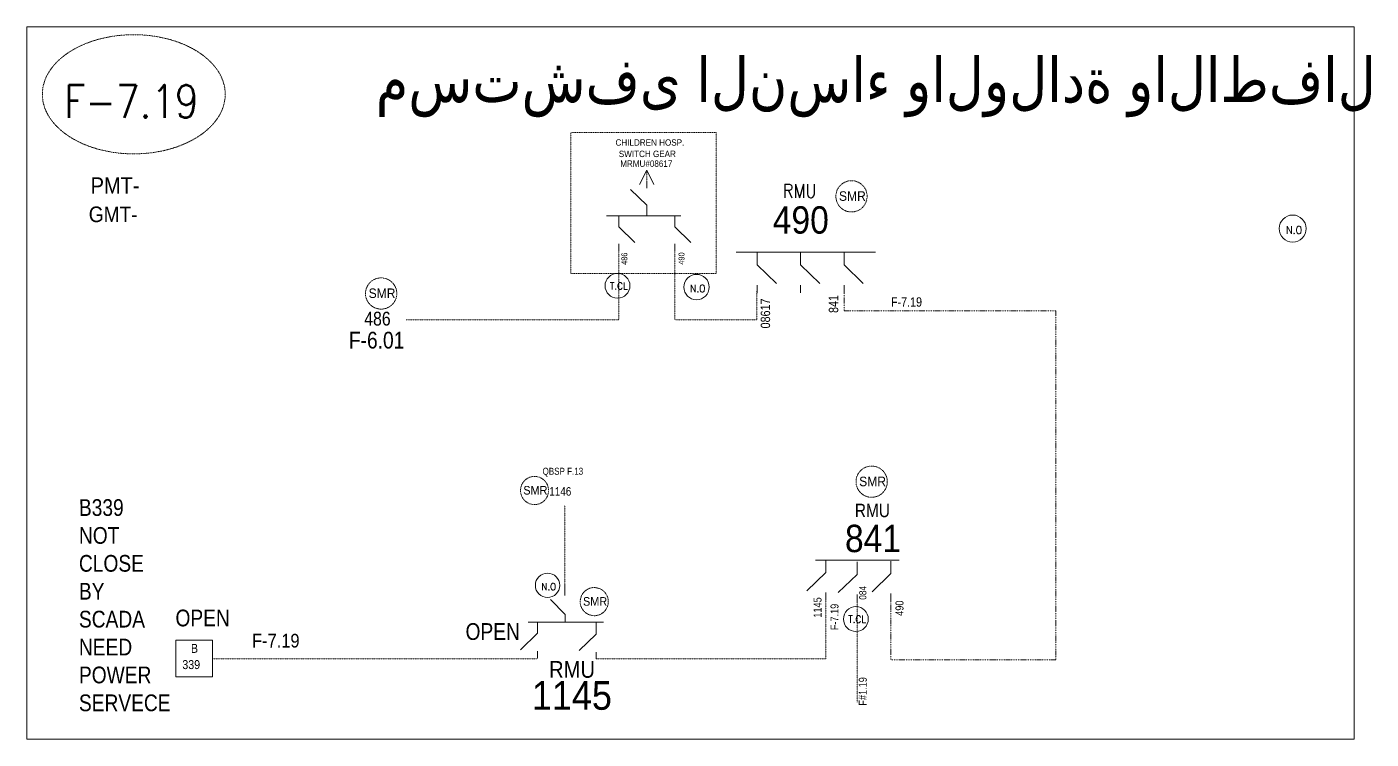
# Model space of a CAD drawing. Header units: metres. Extents: x 65984 to 144644, y -19036 to 23726.
# Drawn here: x 99607 to 100565, y 1771 to 2278 of the extents above; entities that cross this region are included whole.
import ezdxf
from ezdxf.enums import TextEntityAlignment as Align

# ---------------------------------------------------------------- set-up
doc = ezdxf.new("R2010")
doc.units = ezdxf.units.M
doc.header["$MEASUREMENT"] = 0
doc.linetypes.add('DGN Style 3', pattern=[0.013877, 0, -0.013877])
doc.linetypes.add('DGN Style 4', pattern=[1.6, 0.8, -0.4, 0, -0.4])
for name, color, linetype, lineweight in [('d_eos', 111, 'Continuous', 40), ('d_eos no', 121, 'Continuous', 40), ('d_switch', 95, 'Continuous', 40), ('d_tf no', 6, 'Continuous', 40), ('d_ug cable', 95, 'Continuous', 40), ('d_ug main line', 95, 'Continuous', 40), ('FDR  2  19', 172, 'Continuous', 40), ('FDR  4  02', 126, 'Continuous', 40), ('fedr no', 95, 'Continuous', 40), ('GRID STATION  04', 7, 'Continuous', 40), ('Level 37', 7, 'Continuous', 0), ('O H MAIN FEEDER', 4, 'Continuous', 100), ('SW N O', 114, 'Continuous', 30)]:
    doc.layers.add(name, color=color, linetype=linetype, lineweight=lineweight)
doc.styles.add('NASKHF', font='naskhf.shx', dxfattribs={"height": 8})
doc.styles.add('Style-Arial', font='arial.ttf')
doc.styles.add('Style-ENGINEERING', font='ENGINEERING.shx')
doc.styles.add('Style-msdefault', font='msdefault.shx')
doc.styles.add('Style-simplex', font='simplex.shx')
doc.styles.add('Style-STANDARD', font='STANDARD.shx')

# ---------------------------------------------------------------- blocks, each defined once
blk = doc.blocks.new('*U1271')
at = {"layer": 'd_eos', "color": 7, "linetype": 'Continuous', "lineweight": 13, "ltscale": 1.14735}
for p, q in [((-4.65, 11.34), (-11.44, 18.34)), ((0, 14.01), (0, -18.32)), ((-12.09, 11.34), (-14.91, 11.34)), ((0, 11.34), (-4.65, 11.34)), ((0, -0.8), (4.65, -0.8)), ((4.65, -0.8), (11.45, -7.81)), ((12.1, -0.8), (14.92, -0.8)), ((-4.65, -12.95), (-11.44, -5.95)), ((-12.09, -12.95), (-14.92, -12.95)), ((0, -12.95), (-4.65, -12.95))]:
    blk.add_line(p, q, dxfattribs=at)
blk = doc.blocks.new('*U3382')
at = {"layer": 'SW N O', "color": 3, "lineweight": 13}
blk.add_circle((0, 0), 16.8, dxfattribs=at)
at = {"layer": 'SW N O', "color": 3, "lineweight": 13, "insert": (1.7, -1.8), "char_height": 9.6, "attachment_point": 5, "line_spacing_factor": 0.6, "style": 'Style-STANDARD'}
blk.add_mtext('N.O', dxfattribs=at)
blk = doc.blocks.new('*U3900')
at = {"layer": 'SW N O', "color": 1, "lineweight": 13, "ltscale": 0.426762}
blk.add_circle((0, 0), 16.8, dxfattribs=at)
at = {"layer": 'SW N O', "color": 1, "lineweight": 13, "style": 'Style-STANDARD'}
blk.add_text('T.CL', height=9.6, dxfattribs=at).set_placement((1.7, -0.2), align=Align.MIDDLE_CENTER)
blk = doc.blocks.new('*U4041')
at = {"layer": 'd_eos', "color": 2, "linetype": 'Continuous', "lineweight": 13, "ltscale": 1.243946}
for p, q in [((-49.7, 14.53), (49.69, 14.54)), ((-34.6, 14.53), (-34.6, 5.47)), ((-3.7, 14.53), (-3.7, 5.47)), ((27.2, 14.54), (27.2, 5.47)), ((-34.6, 5.47), (-20.96, -7.77)), ((-3.7, 5.47), (9.94, -7.77)), ((27.2, 5.47), (40.84, -7.77)), ((-34.61, -9.04), (-34.61, -14.54)), ((-3.7, -9.03), (-3.7, -14.54)), ((27.2, -9.03), (27.2, -14.54))]:
    blk.add_line(p, q, dxfattribs=at)

msp = doc.modelspace()

# ---------------------------------------------------------------- linework, layer by layer
at = {"layer": 'd_eos', "color": 2, "linetype": 'Continuous', "lineweight": 13, "ltscale": 1.219067}
for p, q in [((100228.47, 1898.14), (100168.85, 1898.14)), ((100176.24, 1898.14), (100176.24, 1889.26)), ((100198.6, 1896.84), (100198.6, 1887.96)), ((100222.63, 1897.43), (100222.63, 1888.55)), ((100176.24, 1889.26), (100162.87, 1876.28)), ((100198.59, 1887.96), (100185.22, 1874.98)), ((100222.62, 1888.55), (100209.25, 1875.57)), ((100176.24, 1875.04), (100176.24, 1869.65)), ((100198.6, 1873.75), (100198.6, 1868.35)), ((100222.63, 1874.34), (100222.63, 1868.94))]:
    msp.add_line(p, q, dxfattribs=at)
at = {"layer": 'd_eos', "color": 2, "linetype": 'Continuous', "lineweight": 13, "ltscale": 1.097161}
for p, q in [((99990.39, 1881), (99990.39, 1873.01)), ((99990.65, 1859.34), (99990.65, 1854.48)), ((100017.88, 1854.05), (99964.21, 1854.05)), ((99970.87, 1854.05), (99970.87, 1846.06)), ((100012.62, 1853.41), (100012.62, 1845.42)), ((99970.87, 1846.06), (99958.84, 1834.37)), ((100012.61, 1845.42), (100000.58, 1833.74)), ((99970.87, 1833.26), (99970.87, 1828.41)), ((100012.62, 1832.63), (100012.61, 1827.77))]:
    msp.add_line(p, q, dxfattribs=at)
at = {"layer": 'd_eos', "color": 2, "linetype": 'Continuous', "lineweight": 13, "ltscale": 0.987445}
msp.add_line((99980.14, 1870.17), (99990.65, 1859.34), dxfattribs=at)
at = {"layer": 'd_ug cable', "color": 3, "linetype": 'DGN Style 3', "lineweight": 13}
for p, q in [((99990.39, 1937.29), (99990.39, 1878.18)), ((100198.6, 1868.93), (100198.6, 1797.06)), ((99970.87, 1827.82), (99739.19, 1827.82))]:
    msp.add_line(p, q, dxfattribs=at)
at = {"layer": 'd_ug cable', "color": 30, "linetype": 'DGN Style 3', "lineweight": 13, "flags": 128}
msp.add_lwpolyline([(100028.76, 2118.74), (100028.76, 2069.23), (99877.23, 2069.23)], dxfattribs=at)
at = {"layer": 'd_ug cable', "color": 60, "linetype": 'DGN Style 3', "lineweight": 13, "flags": 128}
msp.add_lwpolyline([(100068.64, 2118.74), (100068.64, 2069.23), (100127.06, 2069.23), (100127.06, 2090.46)], dxfattribs=at)
at = {"layer": 'd_ug cable', "color": 3, "linetype": 'DGN Style 3', "lineweight": 13, "flags": 128}
msp.add_lwpolyline([(100176.24, 1869.65), (100176.24, 1827.82), (100012.61, 1827.77)], dxfattribs=at)
at = {"layer": 'd_ug cable', "color": 2, "linetype": 'DGN Style 3', "lineweight": 13}
for centre, radius in [((100194.61, 2157.23), 11.13), ((99859.45, 2088.02), 11.13), ((100208.97, 1954.01), 11.13), ((99968.77, 1947.73), 10.01), ((100011.32, 1868.59), 10.01)]:
    msp.add_circle(centre, radius, dxfattribs=at)
at = {"layer": 'd_ug main line', "color": 60, "linetype": 'DGN Style 4', "lineweight": 13, "flags": 128}
msp.add_lwpolyline([(100222.63, 1868.94), (100222.63, 1827.08), (100340.29, 1827.08), (100340.29, 2075.59), (100189.27, 2075.59), (100189.27, 2088.4)], dxfattribs=at)
at = {"layer": 'FDR  2  19', "color": 60, "linetype": 'DGN Style 3', "lineweight": 13}
msp.add_line((100048.7, 2165.24), (100048.7, 2175.06), dxfattribs=at)
at = {"layer": 'FDR  2  19', "color": 60, "linetype": 'Continuous', "lineweight": 13, "flags": 128}
msp.add_lwpolyline([(100043.66, 2165.72), (100048.7, 2175.8), (100053.75, 2165.72)], dxfattribs=at)
at = {"layer": 'FDR  4  02', "color": 231, "linetype": 'DGN Style 3', "lineweight": 13, "flags": 128}
msp.add_lwpolyline([(100098.21, 2102.35), (99994.66, 2102.35), (99994.66, 2202.64), (100098.21, 2202.64)], close=True, dxfattribs=at)
at = {"layer": 'fedr no', "color": 82, "linetype": 'DGN Style 3', "lineweight": 13, "true_color": 0x1dc70e}
msp.add_ellipse((99683.21, 2229.9), major_axis=(65.15, 0), ratio=0.651175, dxfattribs=at)
at = {"layer": 'GRID STATION  04', "color": 3, "linetype": 'Continuous', "lineweight": 13, "ltscale": 1.112003, "flags": 128}
msp.add_lwpolyline([(99739.3, 1815), (99739.3, 1841.08), (99713.22, 1841.08), (99713.22, 1815)], close=True, dxfattribs=at)
at = {"layer": 'O H MAIN FEEDER', "color": 140, "linetype": 'Continuous', "lineweight": 13, "flags": 128}
msp.add_lwpolyline([(99607.04, 2277.89), (100552.67, 2277.89), (100552.67, 1770.7), (99607.04, 1770.7)], close=True, dxfattribs=at)

# ---------------------------------------------------------------- block references
at = {"layer": 'd_eos', "color": 7, "linetype": 'Continuous', "lineweight": 13, "ltscale": 1.14735, "extrusion": (0, 0, -1), "xscale": 1.641968990412013, "yscale": 1.641968990412013, "zscale": 1.641968990412013, "rotation": 90.00000000000004}
msp.add_blockref('*U1271', (-100050.02, 2143.23), dxfattribs=at)
at = {"layer": 'd_eos', "color": 2, "linetype": 'Continuous', "lineweight": 13, "ltscale": 1.243946}
msp.add_blockref('*U4041', (100162.07, 2102.93), dxfattribs=at)
at = {"layer": 'SW N O', "color": 3, "lineweight": 13, "rotation": 359.9999999999999}
for p, xscale, yscale, zscale in [((100508.97, 2134.26), 0.5737067800521246, 0.5737067800521246, 0.5737067800521246), ((99978.02, 1880.17), 0.5163361020469122, 0.5163361020469122, 0.5163361020469122)]:
    msp.add_blockref('*U3382', p, dxfattribs=dict(at, xscale=xscale, yscale=yscale, zscale=zscale))
at = {"layer": 'SW N O', "color": 1, "lineweight": 13, "xscale": 0.5273962254966671, "yscale": 0.5273962254966671, "zscale": 0.5273962254966671}
for p in [(100027.87, 2093.51), (100197.71, 1856.19)]:
    msp.add_blockref('*U3900', p, dxfattribs=at)
at = {"layer": 'SW N O', "color": 3, "lineweight": 13, "xscale": 0.537269126595132, "yscale": 0.537269126595132, "zscale": 0.537269126595132}
msp.add_blockref('*U3382', (100084.17, 2092.6), dxfattribs=at)

# ---------------------------------------------------------------- texts
at = {"layer": 'd_eos no', "color": 2, "linetype": 'Continuous', "lineweight": 13, "style": 'Style-Arial', "width": 0.88}
for s, height, p in [('مستشفى النساء والولادة والاطفال', 32.1785, (99855.72, 2256.48)), ('841', 19.487, (100189.96, 1923.32))]:
    msp.add_text(s, height=height, dxfattribs=at).set_placement(p, align=Align.TOP_LEFT)
at = {"layer": 'd_eos no', "color": 7, "linetype": 'Continuous', "lineweight": 13, "style": 'Style-Arial', "width": 0.88}
for s, height, p in [('PMT-', 11.584, (99652.48, 2170.74)), ('GMT-', 11.098, (99651.1, 2149.97))]:
    msp.add_text(s, height=height, dxfattribs=at).set_placement(p, align=Align.TOP_LEFT)
at = {"layer": 'd_eos no', "color": 121, "linetype": 'Continuous', "lineweight": 13, "style": 'Style-Arial', "width": 0.88}
msp.add_text('490', height=19.487, dxfattribs=at).set_placement((100138.5, 2150.14), align=Align.TOP_LEFT)
at = {"layer": 'd_eos no', "color": 2, "linetype": 'Continuous', "lineweight": 140, "ltscale": 0.91459, "style": 'Style-Arial', "width": 0.9}
msp.add_text('1145', height=20.399, dxfattribs=at).set_placement((99966.85, 1811.98), align=Align.TOP_LEFT)
at = {"layer": 'd_switch', "color": 7, "linetype": 'Continuous', "lineweight": 13, "width": 0.857143}
for s, height, style, p in [('486', 4.223, 'Style-ENGINEERING', (100030.66, 2108.42)), ('490', 4.223, 'Style-ENGINEERING', (100071.37, 2108.55)), ('08617', 6.684, 'Style-ENGINEERING', (100129.91, 2063.16)), ('841', 6.684, 'Style-ENGINEERING', (100178.45, 2074.16)), ('1145', 5.69, 'Style-msdefault', (100167.55, 1857.19))]:
    msp.add_text(s, height=height, rotation=90, dxfattribs=dict(at, style=style)).set_placement(p, align=Align.TOP_LEFT)
at = {"layer": 'd_switch', "color": 55, "linetype": 'Continuous', "lineweight": 13, "style": 'Style-ENGINEERING', "width": 0.857143}
msp.add_text('F-7.19', height=6.684, dxfattribs=at).set_placement((100222.73, 2078.65))
at = {"layer": 'd_switch', "color": 7, "linetype": 'Continuous', "lineweight": 13, "style": 'Style-msdefault', "width": 0.857143}
for s, height, p in [('084', 5.121, (100200.08, 1879.73)), ('490', 5.69, (100225.95, 1869.38))]:
    msp.add_text(s, height=height, rotation=90, dxfattribs=at).set_placement(p, align=Align.TOP_RIGHT)
at = {"layer": 'd_switch', "color": 55, "linetype": 'Continuous', "lineweight": 13, "style": 'Style-msdefault', "width": 0.857143}
msp.add_text('F-7.19', height=5.69, rotation=90, dxfattribs=at).set_placement((100179.65, 1848.23), align=Align.TOP_LEFT)
at = {"layer": 'd_switch', "color": 2, "linetype": 'Continuous', "lineweight": 13, "style": 'Style-msdefault', "width": 0.9}
msp.add_text('F-7.19', height=9.744, dxfattribs=at).set_placement((99767.45, 1845.67), align=Align.TOP_LEFT)
at = {"layer": 'd_switch', "color": 55, "linetype": 'Continuous', "lineweight": 13, "style": 'Style-msdefault', "width": 0.857143}
msp.add_text('F#1.19', height=5.69, rotation=90, dxfattribs=at).set_placement((100199.8, 1814.8), align=Align.TOP_RIGHT)
at = {"layer": 'd_tf no', "color": 60, "lineweight": 13, "style": 'Style-msdefault', "width": 0.945946}
for s, height, p in [('CHILDREN HOSP.', 4.5558, (100026.48, 2197.84)), ('SWITCH GEAR', 4.5558, (100028.82, 2189.73)), ('MRMU#08617', 4.556, (100029.8, 2182.78))]:
    msp.add_text(s, height=height, dxfattribs=at).set_placement(p, align=Align.TOP_LEFT)
at = {"layer": 'd_tf no', "color": 1, "linetype": 'Continuous', "lineweight": 40, "style": 'Style-msdefault', "width": 0.945946}
for height, p in [(6.799, (100185.7, 2160.82)), (6.799, (99850.54, 2091.61)), (6.799, (100200.06, 1957.6)), (6.119, (99960.75, 1950.97)), (6.119, (100003.3, 1871.82))]:
    msp.add_text('SMR', height=height, dxfattribs=at).set_placement(p, align=Align.TOP_LEFT)
at = {"layer": 'fedr no', "color": 6, "linetype": 'Continuous', "lineweight": 13, "style": 'Style-STANDARD', "width": 0.909091}
msp.add_text('F-7.19', height=23.668, dxfattribs=at).set_placement((99681.47, 2224.9), align=Align.MIDDLE_CENTER)
at = {"layer": 'GRID STATION  04', "color": 3, "linetype": 'Continuous', "lineweight": 13, "style": 'Style-msdefault', "width": 0.888889}
for s, height, p in [('B', 6.39, (99723.95, 1838.51)), ('339', 6.389, (99717.8, 1826.95))]:
    msp.add_text(s, height=height, dxfattribs=at).set_placement(p, align=Align.TOP_LEFT)
at = {"layer": 'Level 37', "color": 121, "linetype": 'Continuous', "lineweight": 13, "style": 'Style-simplex', "width": 0.854701}
msp.add_text('RMU', height=9.73, dxfattribs=at).set_placement((100157.73, 2161.09), align=Align.MIDDLE_CENTER)
at = {"layer": 'Level 37', "color": 55, "linetype": 'Continuous', "lineweight": 13, "ltscale": 0.680484, "style": 'Style-msdefault', "width": 0.86}
msp.add_text('QBSP F.13', height=4.972, rotation=0.00037, dxfattribs=at).set_placement((100003.4, 1963.93), align=Align.TOP_RIGHT)
at = {"layer": 'Level 37', "color": 2, "linetype": 'Continuous', "lineweight": 13, "ltscale": 0.761224, "style": 'Style-msdefault', "width": 0.86}
msp.add_text('1146', height=6.129, rotation=0.00037, dxfattribs=at).set_placement((99994.96, 1950.15), align=Align.TOP_RIGHT)
at = {"layer": 'Level 37', "color": 2, "linetype": 'Continuous', "lineweight": 13, "style": 'Style-msdefault', "width": 0.86}
msp.add_text('RMU', height=9.549, rotation=0.00037, dxfattribs=at).set_placement((100222.01, 1938.3), align=Align.TOP_RIGHT)
at = {"layer": 'Level 37', "color": 2, "linetype": 'Continuous', "lineweight": 80, "ltscale": 0.876338, "style": 'Style-msdefault', "width": 0.9}
msp.add_text('RMU', height=11.935, dxfattribs=at).set_placement((99979.13, 1826.31), align=Align.TOP_LEFT)
at = {"layer": 'Level 37', "color": 2, "linetype": 'Continuous', "lineweight": 13, "ltscale": 1.571518, "insert": (99847.41, 2065.08), "char_height": 9.8429, "width": 46.5967, "attachment_point": 7, "rotation": 0.00379, "style": 'NASKHF'}
msp.add_mtext('\\Fmsdefault;\\H1x;\\W0.857143;486', dxfattribs=at)
at = {"layer": 'Level 37', "color": 55, "linetype": 'Continuous', "lineweight": 13, "ltscale": 1.79246, "insert": (99836.5, 2048.68), "char_height": 11.9186, "width": 56.4234, "attachment_point": 7, "rotation": 0.00379, "style": 'NASKHF'}
msp.add_mtext('\\Fmsdefault;\\H1x;\\W0.857143;F-6.01', dxfattribs=at)
at = {"layer": 'Level 37', "color": 160, "linetype": 'Continuous', "lineweight": 13, "ltscale": 1.79246, "char_height": 11.9186, "width": 56.4234, "attachment_point": 7, "rotation": 0.00379, "style": 'NASKHF'}
for s, insert in [('\\Fmsdefault;\\H1x;\\W0.857143;B339 NOT CLOSE BY SCADA NEED POWER SERVECE', (99644.13, 1790.39)), ('\\Fmsdefault;\\H1x;\\W0.857143;OPEN', (99712.91, 1850.82)), ('\\Fmsdefault;\\H1x;\\W0.857143;OPEN', (99919.6, 1841.17))]:
    msp.add_mtext(s, dxfattribs=dict(at, insert=insert))

doc.saveas('drawing.dxf')
